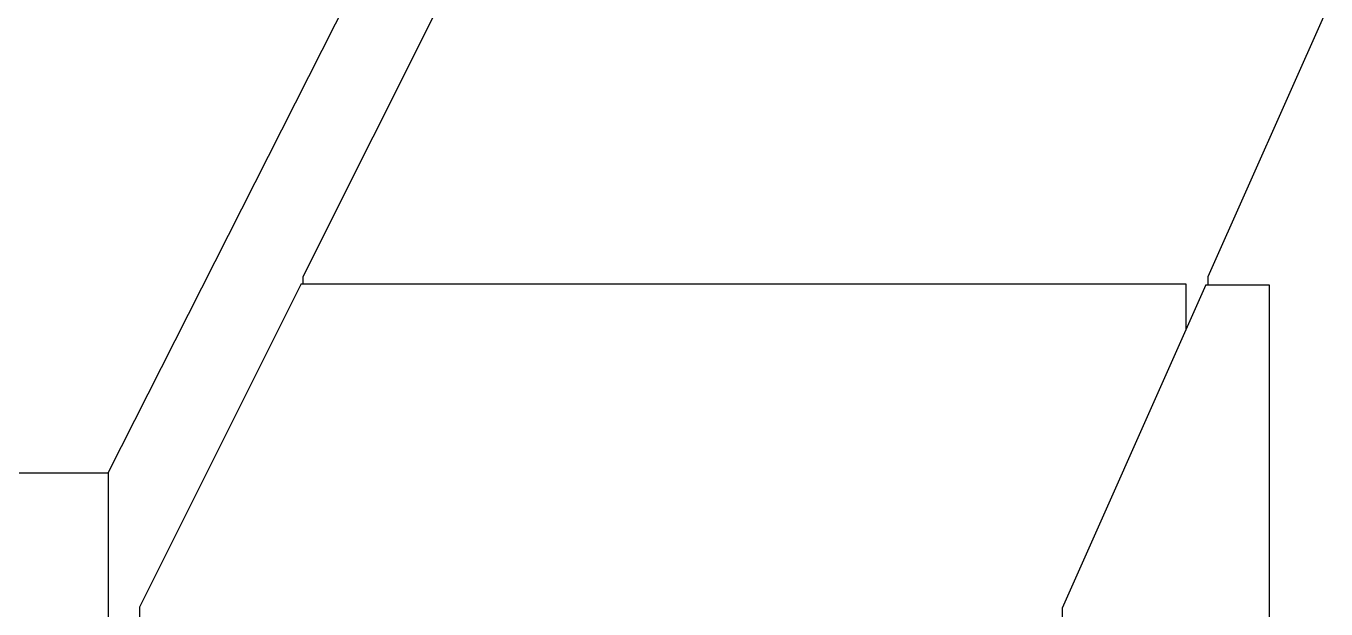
# Model space of a CAD drawing. Header units: millimetres. Extents: x -650 to 3773, y 316 to 2389.
# Drawn here: x 544.1 to 562.36, y 537.03 to 545.22 of the extents above; entities that cross this region are included whole.
import ezdxf

# ---------------------------------------------------------------- set-up
doc = ezdxf.new("R2010")
doc.units = ezdxf.units.MM

# ---------------------------------------------------------------- blocks, each defined once
blk = doc.blocks.new('A$C1e894cf7')
for p, q in [((597.771, 73.678), (601.51, 72.017)), ((601.622, 72.877), (610.861, 72.877)), ((601.622, 72.017), (601.622, 72.877)), ((601.51, 72.017), (601.622, 72.017)), ((601.622, 71.989), (601.622, 72.017)), ((601.622, 71.989), (602.255, 71.708)), ((601.61, 71.708), (602.255, 71.708)), ((601.61, 59.306), (601.61, 71.708)), ((602.255, 71.708), (606.17, 69.969)), ((606.17, 69.969), (632.594, 69.969)), ((604.268, 56.571), (584.935, 66.339)), ((597.139, 61.489), (601.51, 59.306)), ((601.51, 59.306), (601.61, 59.306)), ((601.61, 59.281), (601.61, 59.306)), ((601.61, 59.281), (606.157, 57.011)), ((606.157, 57.011), (633.311, 57.011)), ((604.268, 48.085), (604.268, 56.571)), ((604.268, 56.571), (718.453, 56.524))]:
    blk.add_line(p, q)

msp = doc.modelspace()

# ---------------------------------------------------------------- block references
at = {"rotation": 270}
msp.add_blockref('A$C1e894cf7', (488.682, 1143.208), dxfattribs=at)

doc.saveas('drawing.dxf')
